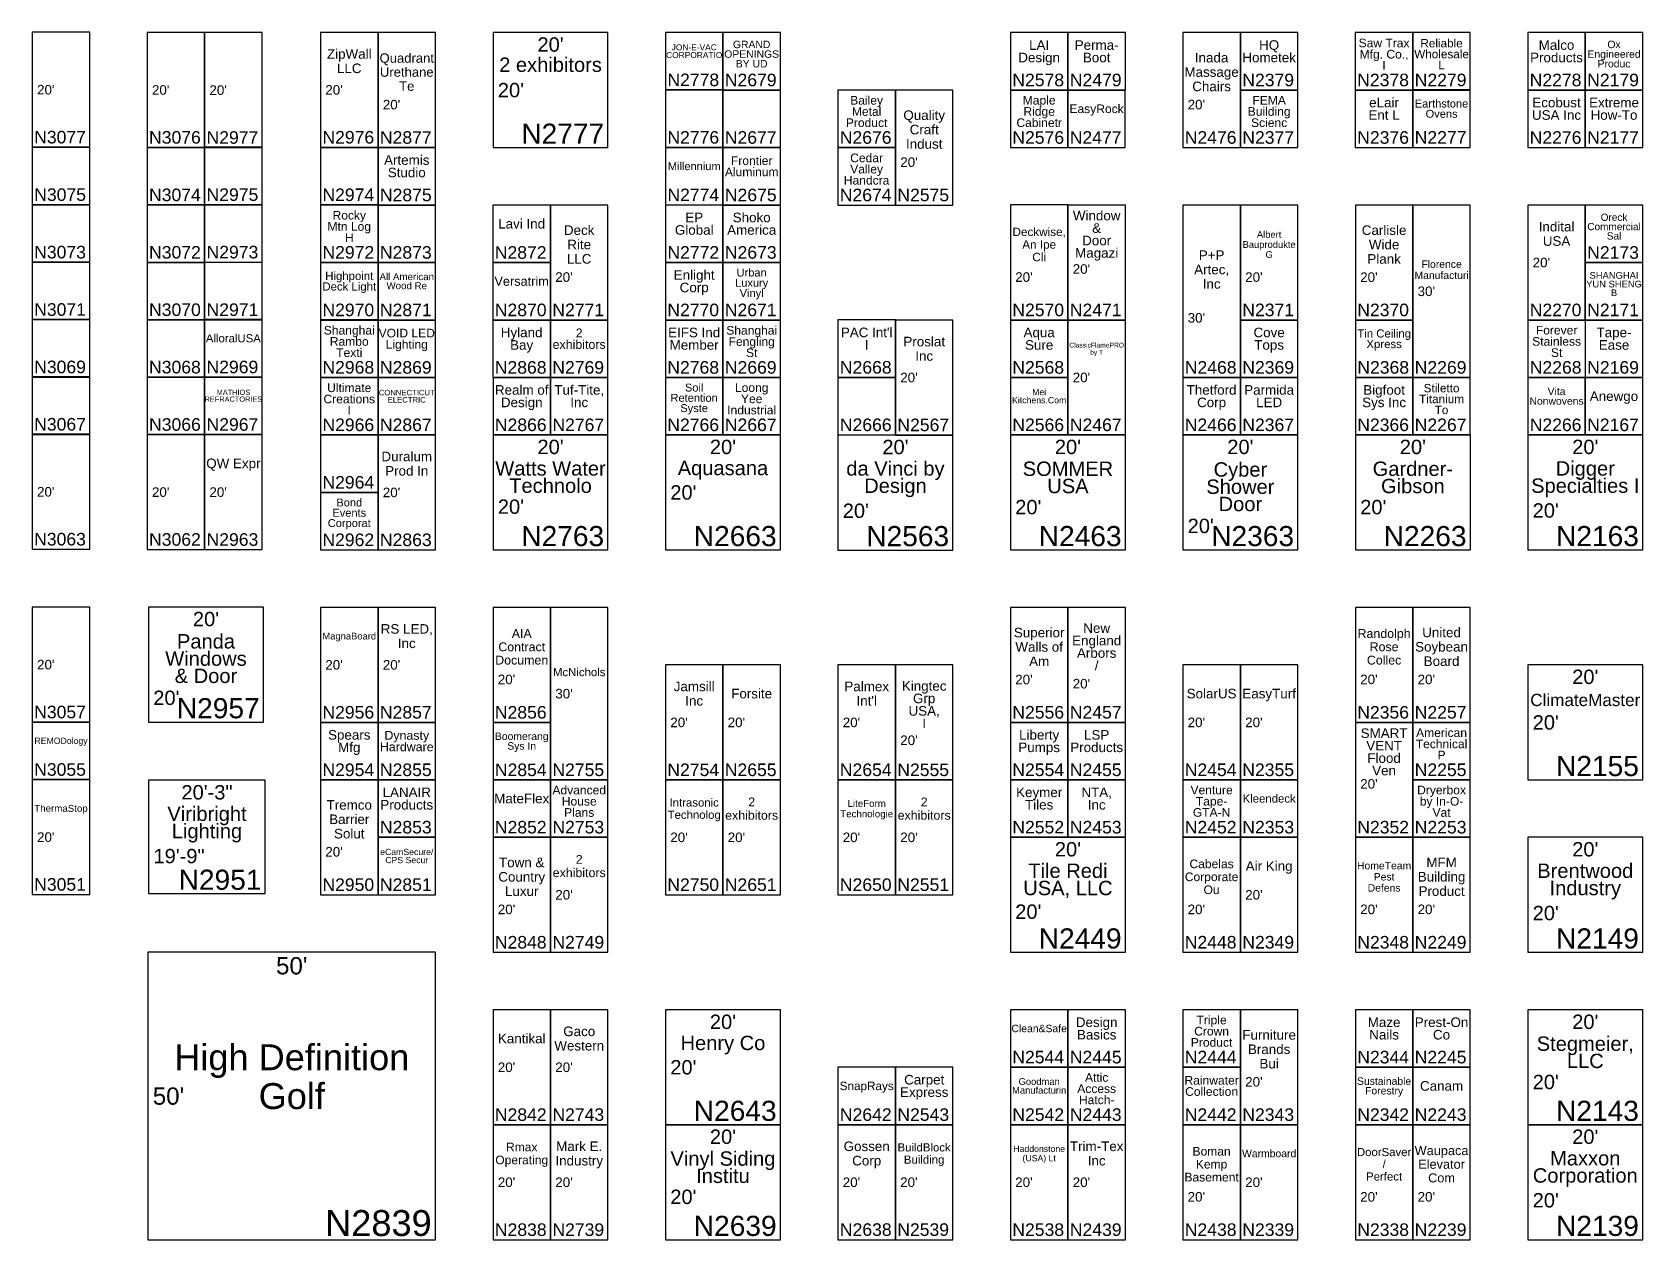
# Model space of a CAD drawing. Header units: inches. Extents: x 16728 to 32248, y 30163 to 45248.
# Drawn here: x 16728 to 20089, y 42727 to 45248 of the extents above; entities that cross this region are included whole.
import ezdxf
from ezdxf.enums import TextEntityAlignment as Align

# ---------------------------------------------------------------- set-up
doc = ezdxf.new("R2010")
doc.units = ezdxf.units.IN
doc.header["$LTSCALE"] = 144
doc.header["$MEASUREMENT"] = 0
doc.layers.get('0').update_dxf_attribs({"linetype": 'CONTINUOUS'})
for name, color, linetype in [('Expo_BoothDim', 6, 'CONTINUOUS'), ('Expo_BoothName', 7, 'CONTINUOUS'), ('Expo_BoothNumber', 4, 'CONTINUOUS'), ('Expo_BoothOutline', 5, 'CONTINUOUS')]:
    doc.layers.add(name, color=color, linetype=linetype)
doc.styles.add('Expo_Lite', font='Swis721 BT Roman.ttf')

# ---------------------------------------------------------------- blocks, each defined once
blk = doc.blocks.new('Expo10x10')
at = {"color": 0}
blk.add_lwpolyline([(0, 0), (120, 0), (120, 120), (0, 120)], close=True, dxfattribs=at)
blk = doc.blocks.new('Expo10x20')
at = {"color": 0}
blk.add_lwpolyline([(0, 0), (120, 0), (120, 240), (0, 240)], close=True, dxfattribs=at)
blk = doc.blocks.new('Expo10x30')
at = {"color": 0}
blk.add_lwpolyline([(0, 0), (120, 0), (120, 360), (0, 360)], close=True, dxfattribs=at)
blk = doc.blocks.new('Expo20x20')
at = {"color": 0}
blk.add_lwpolyline([(0, 0), (240, 0), (240, 240), (0, 240)], close=True, dxfattribs=at)
blk = doc.blocks.new('Expo50x50')
at = {"color": 0}
blk.add_lwpolyline([(0, 0), (600, 0), (600, 600), (0, 600)], close=True, dxfattribs=at)

msp = doc.modelspace()

# ---------------------------------------------------------------- linework, layer by layer
at = {"layer": 'Expo_BoothOutline', "color": 2}
for points in [[(16728.1, 45007.4), (16848.1, 45007.4), (16848.1, 45247.5), (16728.1, 45247.5)], [(16967.8, 45006.9), (17087.8, 45006.9), (17087.8, 45246.9), (16967.8, 45246.9)], [(17087.8, 45006.7), (17207.8, 45006.7), (17207.8, 45246.8), (17087.8, 45246.8)], [(17329.6, 45007.1), (17449.6, 45007.1), (17449.6, 45247.1), (17329.6, 45247.1)], [(17449.6, 45006.7), (17569.6, 45006.7), (17569.6, 45246.8), (17449.6, 45246.8)], [(17689.6, 45006.7), (17929.5, 45006.7), (17929.5, 45246.8), (17689.6, 45246.8)], [(19129.1, 45006.7), (19249.1, 45006.7), (19249.1, 45246.8), (19129.1, 45246.8)], [(17809.4, 44646.8), (17929.4, 44646.8), (17929.4, 44886.7), (17809.4, 44886.7)], [(18769.3, 44646.8), (18889.3, 44646.8), (18889.3, 44886.9), (18769.3, 44886.9)], [(19249.2, 44646.8), (19369.2, 44646.8), (19369.2, 44886.7), (19249.2, 44886.7)], [(19489.2, 44646.8), (19609, 44646.8), (19609, 44886.7), (19489.2, 44886.7)], [(19849.1, 44646.8), (19968.9, 44646.8), (19968.9, 44886.7), (19849.1, 44886.7)], [(18889.3, 44407), (19009.3, 44407), (19009.3, 44646.8), (18889.3, 44646.8)], [(17689.6, 44166.9), (17929.5, 44166.9), (17929.5, 44407), (17689.6, 44407)], [(18049.5, 44166.9), (18289.4, 44166.9), (18289.4, 44407), (18049.5, 44407)], [(18769.3, 44166.9), (19009.3, 44166.9), (19009.3, 44407), (18769.3, 44407)], [(19129.1, 44166.9), (19369.2, 44166.9), (19369.2, 44407), (19129.1, 44407)], [(19489.2, 44166.9), (19729.1, 44166.9), (19729.1, 44407), (19489.2, 44407)], [(19849.1, 44166.9), (20088.8, 44166.9), (20088.8, 44407), (19849.1, 44407)], [(16728.1, 43807.6), (16848.1, 43807.6), (16848.1, 44047.7), (16728.1, 44047.7)], [(16970.6, 43807.6), (17210.7, 43807.6), (17210.7, 44047.7), (16970.6, 44047.7)], [(17329.6, 43807), (17449.6, 43807), (17449.6, 44047.1), (17329.6, 44047.1)], [(17449.6, 43807), (17569.6, 43807), (17569.6, 44047.1), (17449.6, 44047.1)], [(17689.6, 43807), (17809.4, 43807), (17809.4, 44047.1), (17689.6, 44047.1)], [(17809.5, 43687), (17929.5, 43687), (17929.5, 44047.1), (17809.5, 44047.1)], [(18769.3, 43807), (18889.3, 43807), (18889.3, 44047.1), (18769.3, 44047.1)], [(18889.3, 43807), (19009.3, 43807), (19009.3, 44047.1), (18889.3, 44047.1)], [(19489.2, 43807), (19609, 43807), (19609, 44047.1), (19489.2, 44047.1)], [(19609, 43807), (19729, 43807), (19729, 44047.1), (19609, 44047.1)], [(18049.5, 43687), (18169.3, 43687), (18169.3, 43927.1), (18049.5, 43927.1)], [(18169.3, 43687), (18289.3, 43687), (18289.3, 43927.1), (18169.3, 43927.1)], [(18409.4, 43687), (18529.4, 43687), (18529.4, 43927.1), (18409.4, 43927.1)], [(18529.4, 43687), (18649.2, 43687), (18649.2, 43927.1), (18529.4, 43927.1)], [(19129.1, 43687), (19249.1, 43687), (19249.1, 43927.1), (19129.1, 43927.1)], [(19249.2, 43687), (19369.2, 43687), (19369.2, 43927.1), (19249.2, 43927.1)], [(19849.1, 43687), (20088.8, 43687), (20088.8, 43927.1), (19849.1, 43927.1)], [(19489.2, 43567.2), (19609, 43567.2), (19609, 43807.1), (19489.2, 43807.1)], [(16728.1, 43447.7), (16848.1, 43447.7), (16848.1, 43687.6), (16728.1, 43687.6)], [(16971, 43449.6), (17214.4, 43449.6), (17214.4, 43686.1), (16971, 43686.1)], [(17329.6, 43447.2), (17449.6, 43447.2), (17449.6, 43687), (17329.6, 43687)], [(18049.5, 43447.2), (18169.3, 43447.2), (18169.3, 43687), (18049.5, 43687)], [(18169.3, 43447.2), (18289.3, 43447.2), (18289.3, 43687), (18169.3, 43687)], [(18409.4, 43447.2), (18529.4, 43447.2), (18529.4, 43687), (18409.4, 43687)], [(18529.4, 43447.2), (18649.2, 43447.2), (18649.2, 43687), (18529.4, 43687)], [(17689.6, 43327.1), (17809.4, 43327.1), (17809.4, 43567.2), (17689.6, 43567.2)], [(17809.5, 43327.1), (17929.5, 43327.1), (17929.5, 43567.2), (17809.5, 43567.2)], [(18769.3, 43327.1), (19009.3, 43327.1), (19009.3, 43567.2), (18769.3, 43567.2)], [(19129.1, 43327.1), (19249.1, 43327.1), (19249.1, 43567.2), (19129.1, 43567.2)], [(19249.2, 43327.1), (19369.2, 43327.1), (19369.2, 43567.2), (19249.2, 43567.2)], [(19489.2, 43327.1), (19609, 43327.1), (19609, 43567.2), (19489.2, 43567.2)], [(19609, 43327.1), (19729, 43327.1), (19729, 43567.2), (19609, 43567.2)], [(19849.1, 43327.1), (20088.8, 43327.1), (20088.8, 43567.2), (19849.1, 43567.2)], [(17689.6, 42967.3), (17809.4, 42967.3), (17809.4, 43207.1), (17689.6, 43207.1)], [(17809.5, 42967.3), (17929.5, 42967.3), (17929.5, 43207.1), (17809.5, 43207.1)], [(18049.5, 42967.3), (18289.4, 42967.3), (18289.4, 43207.1), (18049.5, 43207.1)], [(19249.2, 42967.3), (19369.2, 42967.3), (19369.2, 43207.1), (19249.2, 43207.1)], [(19849.1, 42967.3), (20088.8, 42967.3), (20088.8, 43207.1), (19849.1, 43207.1)], [(17689.6, 42727.2), (17809.4, 42727.2), (17809.4, 42967.3), (17689.6, 42967.3)], [(17809.5, 42727.2), (17929.5, 42727.2), (17929.5, 42967.3), (17809.5, 42967.3)], [(18049.5, 42727.2), (18289.4, 42727.2), (18289.4, 42967.3), (18049.5, 42967.3)], [(18769.3, 42727.2), (18889.3, 42727.2), (18889.3, 42967.3), (18769.3, 42967.3)], [(18889.3, 42727.2), (19009.3, 42727.2), (19009.3, 42967.3), (18889.3, 42967.3)], [(19129.1, 42727.2), (19249.1, 42727.2), (19249.1, 42967.3), (19129.1, 42967.3)], [(19249.2, 42727.2), (19369.2, 42727.2), (19369.2, 42967.3), (19249.2, 42967.3)], [(19489.2, 42727.2), (19609, 42727.2), (19609, 42967.3), (19489.2, 42967.3)], [(19609, 42727.2), (19729, 42727.2), (19729, 42967.3), (19609, 42967.3)], [(19849.1, 42727.2), (20088.8, 42727.2), (20088.8, 42967.3), (19849.1, 42967.3)]]:
    msp.add_lwpolyline(points, close=True, dxfattribs=at)
at = {"layer": 'Expo_BoothOutline', "color": 5}
for points in [[(18049.5, 44646.8), (18169.3, 44646.8), (18169.3, 44766.8), (18049.5, 44766.8)], [(16728.1, 44408.1), (16848.1, 44408.1), (16848.1, 44527.9), (16728.1, 44527.9)], [(16967.8, 44407.7), (17087.8, 44407.7), (17087.8, 44527.5), (16967.8, 44527.5)], [(17329.6, 44407), (17449.6, 44407), (17449.6, 44526.8), (17329.6, 44526.8)], [(17449.6, 44407), (17569.6, 44407), (17569.6, 44526.8), (17449.6, 44526.8)], [(17689.6, 44407), (17809.4, 44407), (17809.4, 44526.8), (17689.6, 44526.8)], [(17809.5, 44407), (17929.5, 44407), (17929.5, 44526.8), (17809.5, 44526.8)], [(19129.1, 44407), (19249.1, 44407), (19249.1, 44526.8), (19129.1, 44526.8)], [(19249.2, 44407), (19369.2, 44407), (19369.2, 44526.8), (19249.2, 44526.8)], [(19489.2, 44407), (19609, 44407), (19609, 44526.8), (19489.2, 44526.8)], [(19609, 44407), (19729, 44407), (19729, 44526.8), (19609, 44526.8)], [(19849.1, 44407), (19968.9, 44407), (19968.9, 44526.8), (19849.1, 44526.8)], [(19968.9, 44407), (20088.7, 44407), (20088.7, 44526.8), (19968.9, 44526.8)], [(17689.6, 43687), (17809.4, 43687), (17809.4, 43807), (17689.6, 43807)], [(17449.6, 43567.2), (17569.6, 43567.2), (17569.6, 43687), (17449.6, 43687)], [(17689.6, 43567.2), (17809.4, 43567.2), (17809.4, 43687), (17689.6, 43687)], [(17809.5, 43567.2), (17929.5, 43567.2), (17929.5, 43687), (17809.5, 43687)], [(18769.3, 43567.2), (18889.3, 43567.2), (18889.3, 43687), (18769.3, 43687)], [(18889.3, 43567.2), (19009.3, 43567.2), (19009.3, 43687), (18889.3, 43687)], [(19129.1, 43567.2), (19249.1, 43567.2), (19249.1, 43687), (19129.1, 43687)], [(19249.2, 43567.2), (19369.2, 43567.2), (19369.2, 43687), (19249.2, 43687)], [(19609, 43567.2), (19729, 43567.2), (19729, 43687), (19609, 43687)], [(18769.3, 43087.3), (18889.3, 43087.3), (18889.3, 43207.1), (18769.3, 43207.1)], [(18889.3, 43087.3), (19009.3, 43087.3), (19009.3, 43207.1), (18889.3, 43207.1)], [(19129.1, 43087.3), (19249.1, 43087.3), (19249.1, 43207.1), (19129.1, 43207.1)], [(19489.2, 43087.3), (19609, 43087.3), (19609, 43207.1), (19489.2, 43207.1)], [(19609, 43087.3), (19729, 43087.3), (19729, 43207.1), (19609, 43207.1)], [(19489.2, 42967.3), (19609, 42967.3), (19609, 43087.3), (19489.2, 43087.3)]]:
    msp.add_lwpolyline(points, close=True, dxfattribs=at)

# ---------------------------------------------------------------- block references
at = {"layer": 'Expo_BoothOutline', "color": 5, "rotation": 269.9999999993303}
for p in [(18049.5, 45246.9), (18169.3, 45246.7), (18769.3, 45246.7), (18889.3, 45246.7), (19249.2, 45246.7), (19489, 45246.7), (19609, 45246.7), (19848.9, 45246.7), (19968.9, 45246.7), (18049.5, 45126.9), (18169.3, 45126.7), (18409.2, 45126.7), (18769.3, 45126.7), (18889.1, 45126.7), (19249.2, 45126.7), (19489, 45126.7), (19609, 45126.9), (19848.9, 45126.7), (19968.9, 45126.7), (16728.2, 45007.4), (16967.8, 45006.9), (17087.8, 45007.4), (17329.6, 45007.1), (17449.6, 45006.7), (18049.5, 45006.9), (18169.4, 45006.7), (18409.2, 45006.7), (16728.1, 44887.4), (16967.8, 44887), (17087.8, 44887.4), (17329.6, 44887), (17449.6, 44886.8), (17689.3, 44886.7), (18049.5, 44886.8), (18169.4, 44886.8), (19968.9, 44886.7), (16728.1, 44767.6), (16967.8, 44767.2), (17087.8, 44767.2), (17329.6, 44766.8), (17449.6, 44766.8), (17689.3, 44766.8), (18169.3, 44766.8), (19968.9, 44766.8), (16728.1, 44647.8), (16967.8, 44647.4), (17087.7, 44647.7), (17329.6, 44647), (17449.6, 44646.8), (17689.3, 44646.8), (17809.3, 44646.8), (18049.3, 44646.8), (18169.4, 44646.8), (18409.4, 44647), (18769.3, 44646.8), (19249.2, 44646.8), (19489.2, 44646.8), (19849.1, 44646.8), (19968.9, 44646.8), (17087.8, 44527.7), (18049.3, 44527), (18169.4, 44527), (18409.4, 44527), (18769.3, 44527), (17329.6, 44407), (17329.6, 44287), (16728.1, 43807.6), (17329.6, 43807), (17449.6, 43807), (18769.3, 43807), (18889.3, 43807), (19609, 43807), (17449.6, 43567.2), (18409.4, 43087.3), (18529.4, 43087.3), (18769.3, 43087.3), (18889.3, 43087.3), (19129.1, 43087.3), (19609, 43087.3)]:
    msp.add_blockref('Expo10x10', p, dxfattribs=at)
at = {"layer": 'Expo_BoothOutline', "color": 2}
for name, p in [('Expo10x20', (18529.4, 44886.7)), ('Expo10x20', (18889.3, 44646.8)), ('Expo10x30', (19129.2, 44526.8)), ('Expo10x30', (19609, 44526.8)), ('Expo10x20', (18529.4, 44406.8)), ('Expo10x20', (16728, 44168.3)), ('Expo10x20', (16967.8, 44167.7)), ('Expo10x20', (17087.8, 44167.6)), ('Expo10x20', (17449.6, 44167)), ('Expo10x20', (18409.4, 42727.3)), ('Expo10x20', (18529.2, 42727.3))]:
    msp.add_blockref(name, p, dxfattribs=at)
at = {"layer": 'Expo_BoothOutline', "color": 2, "rotation": 269.9999999993303}
for name, p in [('Expo20x20', (18409.4, 44406.8)), ('Expo50x50', (16969.6, 43327.1))]:
    msp.add_blockref(name, p, dxfattribs=at)

# ---------------------------------------------------------------- texts
at = {"layer": 'Expo_BoothDim', "color": 6, "style": 'Expo_Lite'}
for s, height, p in [("20'", 30, (17809.6, 45236.8)), ("20'", 30, (17809.6, 44397)), ("20'", 30, (18169.4, 44397)), ("20'", 30, (18529.4, 44396.8)), ("20'", 30, (18889.3, 44397)), ("20'", 30, (19249.2, 44397)), ("20'", 30, (19609.1, 44397)), ("20'", 30, (19968.9, 44397)), ("20'", 30, (17090.6, 44037.7)), ("20'", 30, (19968.9, 43917.1)), ('20\'-3"', 30, (17092.7, 43676.1)), ("20'", 30, (18889.3, 43557.2)), ("20'", 30, (19968.9, 43557.2)), ("50'", 36, (17269.6, 43317.1)), ("20'", 30, (18169.4, 43197.1)), ("20'", 30, (19968.9, 43197.1)), ("20'", 30, (18169.4, 42957.3)), ("20'", 30, (19968.9, 42957.3))]:
    msp.add_text(s, height=height, dxfattribs=at).set_placement(p, align=Align.TOP_CENTER)
for s, height, p in [("20'", 20, (16738.1, 45127.5)), ("20'", 20, (17339.6, 45127.1)), ("20'", 30, (17699.6, 45126.7)), ("20'", 20, (16977.8, 45126.9)), ("20'", 20, (17097.8, 45126.7)), ("20'", 20, (17459.6, 45096.3)), ("20'", 20, (19139.1, 45096.4)), ("20'", 20, (18539.4, 44976.3)), ("20'", 20, (19859.1, 44766.8)), ("20'", 20, (17819.4, 44736.5)), ("20'", 20, (18779.3, 44736.5)), ("20'", 20, (18899.3, 44753.3)), ("20'", 20, (19259.2, 44736.4)), ("20'", 20, (19499.2, 44736.3)), ("30'", 20, (19619, 44706.8)), ("30'", 20, (19139.2, 44651.3)), ("20'", 20, (18539.4, 44526.8)), ("20'", 20, (18899.3, 44526.9)), ("20'", 20, (16738, 44288.3)), ("20'", 20, (16977.8, 44287.7)), ("20'", 20, (17097.8, 44287.6)), ("20'", 20, (17459.6, 44287)), ("20'", 30, (18059.5, 44287)), ("20'", 30, (17699.6, 44257.3)), ("20'", 30, (18419.4, 44248.7)), ("20'", 30, (18779.3, 44256.4)), ("20'", 30, (19499.2, 44256.4)), ("20'", 30, (19859.1, 44249.3)), ("20'", 30, (19139.1, 44217.1)), ("20'", 20, (16738.1, 43927.6)), ("20'", 20, (17339.6, 43927.1)), ("20'", 20, (17459.6, 43927.1)), ("20'", 20, (17699.6, 43896.7)), ("20'", 20, (18779.3, 43896.5)), ("20'", 20, (18899.3, 43887.8)), ("20'", 20, (19499.2, 43896.7)), ("20'", 20, (19619, 43896.7)), ("20'", 30, (16980.6, 43858.3)), ("30'", 20, (17819.5, 43867)), ("20'", 20, (18059.5, 43807)), ("20'", 20, (18179.3, 43807)), ("20'", 20, (18419.4, 43807)), ("20'", 20, (19139.1, 43807)), ("20'", 20, (19259.2, 43807)), ("20'", 30, (19859.1, 43807)), ("20'", 20, (18539.4, 43769.7)), ("20'", 20, (19499.2, 43678.6)), ("20'", 20, (16738.1, 43567.6)), ("20'", 20, (18059.5, 43567.1)), ("20'", 20, (18179.3, 43567.1)), ("20'", 20, (18419.4, 43567.1)), ("20'", 20, (18539.4, 43567.1)), ('19\'-9"', 30, (16981, 43528)), ("20'", 20, (17339.6, 43536.8)), ("20'", 20, (17819.5, 43447.2)), ("20'", 20, (19259.2, 43447.2)), ("20'", 20, (17699.6, 43416.7)), ("20'", 30, (18779.3, 43412)), ("20'", 20, (19139.1, 43416.7)), ("20'", 20, (19499.2, 43416.8)), ("20'", 20, (19619, 43416.8)), ("20'", 30, (19859.1, 43409.1)), ("20'", 20, (17699.6, 43087.2)), ("20'", 20, (17819.5, 43087.2)), ("20'", 30, (18059.5, 43087.2)), ("20'", 20, (19259.2, 43056.9)), ("20'", 30, (19859.1, 43056.5)), ("50'", 36, (16979.6, 43027.1)), ("20'", 20, (17699.6, 42847.2)), ("20'", 20, (17819.5, 42847.2)), ("20'", 20, (18419.4, 42847.3)), ("20'", 20, (18539.2, 42847.3)), ("20'", 20, (18779.3, 42847.2)), ("20'", 20, (18899.3, 42847.2)), ("20'", 20, (19259.2, 42847.2)), ("20'", 30, (18059.5, 42816.8)), ("20'", 20, (19139.1, 42816.9)), ("20'", 20, (19499.2, 42816.8)), ("20'", 20, (19619, 42816.9)), ("20'", 30, (19859.1, 42809.6))]:
    msp.add_text(s, height=height, dxfattribs=at).set_placement(p, align=Align.MIDDLE_LEFT)
at = {"layer": 'Expo_BoothName', "color": 7, "style": 'Expo_Lite'}
for s, height, p in [('ZipWall', 20, (17389.6, 45202.1)), ('CORPORATIO', 12.5, (18109.5, 45199.8)), ('JON-E-VAC', 12.5, (18109.5, 45216)), ('OPENINGS', 15.5, (18229.3, 45201.9)), ('GRAND', 15.5, (18229.3, 45222)), ('Design', 20, (18829.3, 45194.7)), ('LAI', 20, (18829.3, 45220.7)), ('Perma-', 20, (18949.3, 45220.7)), ('Boot', 20, (18949.3, 45194.7)), ('Inada', 20, (19189.1, 45194.4)), ('Hometek', 20, (19309.2, 45194.7)), ('HQ', 20, (19309.2, 45220.7)), ('Saw Trax', 18, (19549, 45225)), ('Mfg. Co.,', 18, (19549, 45201.6)), ('Wholesale', 17.5, (19669, 45201.9)), ('Reliable', 17.5, (19669, 45224.6)), ('Products', 20, (19908.9, 45194.7)), ('Malco', 20, (19908.9, 45220.7)), ('Engineered', 15.5, (20028.9, 45201.8)), ('Ox', 15.5, (20028.9, 45222)), ('LLC', 20, (17389.6, 45172.1)), ('Quadrant', 19.5, (17509.6, 45193.5)), ('Urethane', 19.5, (17509.6, 45164.3)), ('2 exhibitors', 30, (17809.6, 45179.7)), ('BY UD', 15.5, (18229.3, 45181.7)), ('Massage', 20, (19189.1, 45164.4)), ('I', 18, (19549, 45178.2)), ('L', 17.5, (19669, 45179.1)), ('Produc', 15.5, (20028.9, 45181.7)), ('Te', 19.5, (17509.6, 45135)), ('Chairs', 20, (19189.1, 45134.4)), ('Bailey', 18, (18469.2, 45105.4)), ('Maple', 18, (18829.3, 45105.5)), ('FEMA', 18, (19309.2, 45105.5)), ('eLair', 20, (19549, 45100.7)), ('Earthstone', 16.5, (19669, 45098.6)), ('Ecobust', 20, (19908.9, 45100.7)), ('Extreme', 20, (20028.9, 45100.7)), ('Metal', 18, (18469.2, 45082)), ('Quality', 20, (18589.4, 45074.3)), ('Ridge', 18, (18829.3, 45082.1)), ('EasyRock', 18, (18949.1, 45087.7)), ('Building', 18, (19309.2, 45082.1)), ('Ent L', 20, (19549, 45074.7)), ('Ovens', 16.5, (19669, 45077.2)), ('USA Inc', 20, (19908.9, 45074.7)), ('How-To', 20, (20028.9, 45074.7)), ('Product', 18, (18469.2, 45058.6)), ('Craft', 20, (18589.4, 45044.3)), ('Cabinetr', 18, (18829.3, 45058.7)), ('Scienc', 18, (19309.2, 45058.7)), ('Indust', 20, (18589.4, 45014.3)), ('Artemis', 20, (17509.6, 44980.7)), ('Millennium', 16.5, (18109.5, 44967.9)), ('Frontier', 18, (18229.4, 44979.4)), ('Valley', 18, (18469.2, 44961.8)), ('Cedar', 18, (18469.2, 44985.2)), ('Studio', 20, (17509.6, 44954.7)), ('Aluminum', 18, (18229.4, 44956)), ('Handcra', 18, (18469.2, 44938.4)), ('Rocky', 18, (17389.6, 44865.5)), ('EP', 20, (18109.5, 44860.8)), ('Shoko', 20, (18229.4, 44860.8)), ('Window', 20, (18949.3, 44864.8)), ('Oreck', 15, (20028.9, 44861.3)), ('Mtn Log', 18, (17389.6, 44842.1)), ('Lavi Ind', 20, (17749.3, 44847.7)), ('Deck', 20, (17869.4, 44834.4)), ('Global', 20, (18109.5, 44834.8)), ('America', 20, (18229.4, 44834.8)), ('Deckwise,', 17.5, (18829.3, 44830.8)), ('&', 20, (18949.3, 44838.8)), ('Carlisle', 20, (19549.1, 44834.3)), ('Indital', 20, (19909, 44841.7)), ('Commercial', 15, (20028.9, 44841.8)), ('H', 18, (17389.6, 44818.7)), ('Rite', 20, (17869.4, 44804.4)), ('An Ipe', 17.5, (18829.3, 44804.5)), ('Door', 20, (18949.3, 44812.8)), ('Bauprodukte', 14, (19309.2, 44804.4)), ('Albert', 14, (19309.2, 44825.4)), ('Wide', 20, (19549.1, 44804.3)), ('USA', 20, (19909, 44811.7)), ('Sal', 15, (20028.9, 44822.3)), ('LLC', 20, (17869.4, 44774.4)), ('Cli', 17.5, (18829.3, 44778.3)), ('Magazi', 20, (18949.3, 44786.8)), ('P+P', 20, (19189.2, 44782.2)), ('G', 14, (19309.2, 44783.4)), ('Plank', 20, (19549.1, 44774.3)), ('Florence', 15.5, (19669, 44763.4)), ('Highpoint', 17, (17389.6, 44738.9)), ('All American', 14.5, (17509.6, 44737.3)), ('Versatrim', 19, (17749.3, 44727.8)), ('Enlight', 20, (18109.4, 44740.8)), ('Urban', 16.5, (18229.3, 44745.9)), ('Artec,', 20, (19189.2, 44752.2)), ('Manufacturi', 15.5, (19669, 44740.2)), ('SHANGHAI', 14, (20028.9, 44740)), ('Deck Light', 17, (17389.6, 44716.8)), ('Wood Re', 14.5, (17509.6, 44718.4)), ('Corp', 20, (18109.4, 44714.8)), ('Luxury', 16.5, (18229.3, 44724.5)), ('Vinyl', 16.5, (18229.3, 44703)), ('Inc', 20, (19189.2, 44722.2)), ('YUN SHENG', 14, (20028.9, 44721.8)), ('B', 14, (20028.9, 44703.6)), ('Shanghai', 18, (17389.6, 44625.5)), ('Shanghai', 18, (18229.4, 44625.3)), ('Forever', 18, (19909.1, 44625.6)), ('AlloralUSA', 17, (17147.7, 44608.7)), ('Rambo', 18, (17389.6, 44602.1)), ('VOID LED', 18, (17509.6, 44619.5)), ('Lighting', 18, (17509.6, 44596.1)), ('Hyland', 20, (17749.3, 44620.8)), ('Bay', 20, (17749.3, 44594.8)), ('exhibitors', 18.5, (17869.3, 44595.8)), ('2', 18.5, (17869.3, 44619.8)), ('EIFS Ind', 20, (18109.3, 44620.8)), ('Member', 20, (18109.3, 44594.8)), ('Fengling', 18, (18229.4, 44601.9)), ("PAC Int'l", 20, (18469.4, 44621)), ('I', 20, (18469.4, 44595)), ('Proslat', 20, (18589.4, 44601.8)), ('Aqua', 20, (18829.3, 44620.8)), ('Sure', 20, (18829.3, 44594.8)), ('ClassicFlamePRO', 10, (18949.3, 44594.4)), ('Cove', 20, (19309.2, 44620.8)), ('Tops', 20, (19309.2, 44594.8)), ('Tin Ceiling', 17, (19549.2, 44618.8)), ('Xpress', 17, (19549.2, 44596.7)), ('Stainless', 18, (19909.1, 44602.2)), ('Tape-', 20, (20028.9, 44620.8)), ('Ease', 20, (20028.9, 44594.8)), ('Texti', 18, (17389.6, 44578.7)), ('St', 18, (18229.4, 44578.5)), ('Inc', 20, (18589.4, 44571.8)), ('by T', 10, (18949.3, 44579.4)), ('St', 18, (19909.1, 44578.8)), ('MATHIOS', 11, (17147.8, 44495.9)), ('Ultimate', 18, (17389.6, 44505.4)), ('CONNECTICUT', 11.5, (17509.6, 44495.3)), ('Realm of', 20, (17749.5, 44500.9)), ('Tuf-Tite,', 20, (17869.5, 44500.9)), ('Soil', 16.5, (18109.3, 44505.8)), ('Loong', 18, (18229.4, 44505.7)), ('Mei', 13, (18829.3, 44496.4)), ('Thetford', 20, (19189.1, 44500.9)), ('Parmida', 20, (19309.2, 44500.9)), ('Bigfoot', 20, (19549.1, 44500.9)), ('Stiletto', 17.5, (19669, 44504.7)), ('Vita', 15.5, (19909, 44497.9)), ('REFRACTORIES', 11, (17147.8, 44481.6)), ('Creations', 18, (17389.6, 44482)), ('I', 18, (17389.6, 44458.6)), ('ELECTRIC', 11.5, (17509.6, 44480.4)), ('Design', 20, (17749.5, 44474.9)), ('Inc', 20, (17869.5, 44474.9)), ('Retention', 16.5, (18109.3, 44484.4)), ('Syste', 16.5, (18109.3, 44462.9)), ('Industrial', 18, (18229.4, 44458.9)), ('Yee', 18, (18229.4, 44482.3)), ('Kitchens.Com', 13, (18829.3, 44479.5)), ('Corp', 20, (19189.1, 44474.9)), ('LED', 20, (19309.2, 44474.9)), ('Sys Inc', 20, (19549.1, 44474.9)), ('Titanium', 17.5, (19669, 44482)), ('To', 17.5, (19669, 44459.2)), ('Nonwovens', 15.5, (19909, 44477.8)), ('Anewgo', 20, (20028.8, 44487.9)), ('Duralum', 20, (17509.6, 44362)), ('QW Expr', 20, (17147.8, 44347.6)), ('Prod In', 20, (17509.6, 44332)), ('Watts Water', 30, (17809.6, 44337.1)), ('Aquasana', 30, (18169.4, 44338)), ('da Vinci by', 30, (18529.4, 44337)), ('SOMMER', 30, (18889.3, 44336.4)), ('Cyber', 30, (19249.2, 44334.9)), ('Gardner-', 30, (19609.1, 44336.4)), ('Digger', 30, (19968.9, 44337.1)), ('Technolo', 30, (17809.6, 44301.1)), ('Design', 30, (18529.4, 44301)), ('USA', 30, (18889.3, 44300.4)), ('Shower', 30, (19249.2, 44298.9)), ('Gibson', 30, (19609.1, 44300.4)), ('Specialties I', 30, (19968.9, 44301.1)), ('Bond', 16.5, (17389.6, 44265.9)), ('Door', 30, (19249.2, 44262.9)), ('Corporat', 16.5, (17389.6, 44223)), ('Events', 16.5, (17389.6, 44244.5)), ('MagnaBoard', 14, (17389.6, 43987.1)), ('RS LED,', 20, (17509.6, 44002.1)), ('AIA', 18.5, (17749.5, 43992.5)), ('Superior', 20, (18829.3, 43994.5)), ('New', 20, (18949.3, 44003.8)), ('Randolph', 18.5, (19549.1, 43992.5)), ('United', 20, (19669, 43994.8)), ('Panda', 30, (17090.6, 43976.2)), ('Inc', 20, (17509.6, 43972.1)), ('Contract', 18.5, (17749.5, 43964.7)), ('Walls of', 20, (18829.3, 43964.5)), ('England', 20, (18949.3, 43977.8)), ('Arbors', 20, (18949.3, 43951.8)), ('Rose', 18.5, (19549.1, 43964.8)), ('Soybean', 20, (19669, 43964.8)), ('Windows', 30, (17090.6, 43940.2)), ('Documen', 18.5, (17749.5, 43937)), ('Am', 20, (18829.3, 43934.5)), ('/', 20, (18949.3, 43925.8)), ('Collec', 18.5, (19549.1, 43937)), ('Board', 20, (19669, 43934.8)), ('& Door', 30, (17090.6, 43904.2)), ('McNichols', 17, (17869.5, 43912)), ('Kingtec', 20, (18589.3, 43883.1)), ('Jamsill', 20, (18109.4, 43882.1)), ('Inc', 20, (18109.4, 43852.1)), ('Forsite', 20, (18229.3, 43867.1)), ('Palmex', 20, (18469.4, 43882.1)), ("Int'l", 20, (18469.4, 43852.1)), ('Grp', 20, (18589.3, 43857.1)), ('SolarUS', 20, (19189.1, 43867.1)), ('EasyTurf', 20, (19309.2, 43867.1)), ('ClimateMaster', 25.5, (19968.9, 43853.8)), ('USA,', 20, (18589.3, 43831.1)), ('I', 20, (18589.3, 43805.1)), ('SMART', 20, (19549.1, 43784.5)), ('American', 18, (19669, 43785.5)), ('REMODology', 13, (16788.1, 43768.6)), ('Spears', 20, (17389.6, 43781)), ('Mfg', 20, (17389.6, 43755)), ('Hardware', 18.5, (17509.6, 43756)), ('Dynasty', 18.5, (17509.6, 43780)), ('Boomerang', 15.5, (17749.5, 43778.1)), ('Sys In', 15.5, (17749.5, 43757.9)), ('Pumps', 20, (18829.3, 43755)), ('Liberty', 20, (18829.3, 43781)), ('Products', 20, (18949.3, 43755)), ('LSP', 20, (18949.3, 43781)), ('VENT', 20, (19549.1, 43758.5)), ('Technical', 18, (19669, 43762.1)), ('Flood', 20, (19549.1, 43732.5)), ('P', 18, (19669, 43738.7)), ('Ven', 20, (19549.1, 43706.5)), ('LANAIR', 20, (17509.6, 43661.1)), ('MateFlex', 20, (17749.5, 43648.1)), ('Advanced', 18, (17869.5, 43665.8)), ('Keymer', 20, (18829.3, 43661.1)), ('NTA,', 20, (18949.3, 43661.1)), ('Venture', 18, (19189.1, 43665.9)), ('Dryerbox', 18, (19669, 43665.8)), ('ThermaStop', 14.5, (16788.1, 43627.6)), ('Viribright', 30, (17092.7, 43616.3)), ('Tremco', 20, (17389.6, 43634.8)), ('Products', 20, (17509.6, 43635.1)), ('House', 18, (17869.5, 43642.4)), ('Plans', 18, (17869.5, 43619)), ('Intrasonic', 17, (18109.4, 43639.8)), ('2', 18.5, (18229.3, 43640.9)), ('LiteForm', 14.5, (18469.4, 43637.9)), ('2', 18.5, (18589.3, 43640.9)), ('Tiles', 20, (18829.3, 43635.1)), ('Inc', 20, (18949.3, 43635.1)), ('GTA-N', 18, (19189.1, 43619.1)), ('Tape-', 18, (19189.1, 43642.5)), ('Kleendeck', 17, (19309.2, 43648.1)), ('by In-O-', 18, (19669, 43642.4)), ('Vat', 18, (19669, 43619)), ('Lighting', 30, (17092.7, 43580.3)), ('Barrier', 20, (17389.6, 43604.8)), ('Technolog', 17, (18109.4, 43614.3)), ('exhibitors', 18.5, (18229.3, 43613.2)), ('Technologie', 14.5, (18469.4, 43616.2)), ('exhibitors', 18.5, (18589.3, 43613.2)), ('Solut', 20, (17389.6, 43574.8)), ('eCamSecure/', 13, (17509.6, 43536.6)), ('CPS Secur', 13, (17509.6, 43519.7)), ('Town &', 20, (17749.5, 43514.7)), ('2', 18.5, (17869.5, 43521.1)), ('MFM', 20, (19669, 43514.9)), ('Country', 20, (17749.5, 43484.7)), ('exhibitors', 18.5, (17869.5, 43493.3)), ('Tile Redi', 30, (18889.3, 43497.4)), ('Corporate', 18, (19189.1, 43484.7)), ('Cabelas', 18, (19189.1, 43511.7)), ('Air King', 20, (19309.2, 43507.2)), ('HomeTeam', 15.5, (19549.1, 43508.1)), ('Pest', 15.5, (19549.1, 43484.8)), ('Building', 20, (19669, 43484.9)), ('Brentwood', 30, (19968.9, 43497.4)), ('Luxur', 20, (17749.5, 43454.7)), ('USA, LLC', 30, (18889.3, 43461.4)), ('Ou', 18, (19189.1, 43457.7)), ('Defens', 15.5, (19549.1, 43461.6)), ('Product', 20, (19669, 43454.9)), ('Industry', 30, (19968.9, 43461.4)), ('Design', 20, (18949.3, 43181.2)), ('Triple', 18, (19189.1, 43185.9)), ('Maze', 20, (19549.1, 43181.2)), ('Prest-On', 20, (19669, 43181.2)), ('Kantikal', 20, (17749.5, 43147.2)), ('Gaco', 20, (17869.5, 43162.2)), ('Clean&Safe', 15.5, (18829.3, 43168.2)), ('Basics', 20, (18949.3, 43155.2)), ('Crown', 18, (19189.1, 43162.5)), ('Furniture', 20, (19309.2, 43154.8)), ('Nails', 20, (19549.1, 43155.2)), ('Co', 20, (19669, 43155.2)), ('High Definition', 54, (17269.6, 43108.1)), ('Western', 20, (17869.5, 43132.2)), ('Henry Co', 30, (18169.4, 43138)), ('Product', 18, (19189.1, 43139.1)), ('Brands', 20, (19309.2, 43124.8)), ('Stegmeier,', 30, (19968.9, 43136.5)), ('Bui', 20, (19309.2, 43094.8)), ('LLC', 30, (19968.9, 43100.5)), ('Golf', 54, (17269.6, 43027.1)), ('SnapRays', 17.5, (18469.4, 43048.3)), ('Carpet', 20, (18589.4, 43061.3)), ('Goodman', 14, (18829.3, 43057.4)), ('Attic', 18, (18949.3, 43066)), ('Rainwater', 18, (19189.1, 43060)), ('Sustainable', 15.5, (19549.1, 43058.3)), ('Canam', 20, (19669, 43048.3)), ('Express', 20, (18589.4, 43035.3)), ('Manufacturin', 14, (18829.3, 43039.2)), ('Access', 18, (18949.3, 43042.6)), ('Hatch-', 18, (18949.3, 43019.2)), ('Collection', 18, (19189.1, 43036.6)), ('Forestry', 15.5, (19549.1, 43038.2)), ('Rmax', 18, (17749.5, 42920.8)), ('Mark E.', 20, (17869.5, 42922.3)), ('Gossen', 20, (18469.4, 42922.3)), ('BuildBlock', 17, (18589.2, 42920)), ('Haddonstone', 13, (18829.3, 42917)), ('Trim-Tex', 20, (18949.3, 42922.3)), ('Boman', 18, (19189.1, 42911.9)), ('Waupaca', 19, (19669, 42913.4)), ('Operating', 18, (17749.5, 42893.8)), ('Industry', 20, (17869.5, 42892.3)), ('Vinyl Siding', 30, (18169.4, 42896.7)), ('Corp', 20, (18469.4, 42892.3)), ('Building', 17, (18589.2, 42894.5)), ('(USA) Lt', 13, (18829.3, 42897.5)), ('Inc', 20, (18949.3, 42892.3)), ('Kemp', 18, (19189.1, 42884.9)), ('Warmboard', 15.5, (19309.2, 42907.3)), ('DoorSaver', 17, (19549.1, 42910.3)), ('/', 17, (19549.1, 42884.8)), ('Elevator', 19, (19669, 42884.9)), ('Maxxon', 30, (19968.9, 42897.4)), ('Institu', 30, (18169.4, 42860.7)), ('Basement', 18, (19189.1, 42857.9)), ('Perfect', 17, (19549.1, 42859.3)), ('Com', 19, (19669, 42856.4)), ('Corporation', 30, (19968.9, 42861.4))]:
    msp.add_text(s, height=height, dxfattribs=at).set_placement(p, align=Align.MIDDLE_CENTER)
at = {"layer": 'Expo_BoothNumber', "color": 4, "style": 'Expo_Lite'}
for s, height, p in [('N2778', 26.24, (18161.5, 45134.9)), ('N2679', 26.24, (18281.3, 45134.7)), ('N2578', 26.24, (18881.3, 45134.7)), ('N2479', 26.24, (19001.3, 45134.7)), ('N2379', 26.24, (19361.2, 45134.7)), ('N2378', 26.24, (19601, 45134.7)), ('N2279', 26.24, (19721, 45134.7)), ('N2278', 26.24, (19960.9, 45134.7)), ('N2179', 26.24, (20080.9, 45134.7)), ('N3077', 26.24, (16840.1, 45015.4)), ('N3076', 26.24, (17079.8, 45014.9)), ('N2977', 26.24, (17199.8, 45014.7)), ('N2976', 26.24, (17441.6, 45015.1)), ('N2877', 26.24, (17561.6, 45014.7)), ('N2777', 42, (17921.5, 45014.7)), ('N2776', 26.24, (18161.5, 45014.9)), ('N2677', 26.24, (18281.3, 45014.7)), ('N2676', 26.24, (18521.2, 45014.7)), ('N2576', 26.24, (18881.3, 45014.7)), ('N2477', 26.24, (19001.1, 45014.7)), ('N2476', 26.24, (19241.1, 45014.7)), ('N2377', 26.24, (19361.2, 45014.7)), ('N2376', 26.24, (19601, 45014.7)), ('N2277', 26.24, (19721, 45014.9)), ('N2276', 26.24, (19960.9, 45014.7)), ('N2177', 26.24, (20080.9, 45014.7)), ('N3075', 26.24, (16840.2, 44895.4)), ('N3074', 26.24, (17079.8, 44894.9)), ('N2975', 26.24, (17199.8, 44895.4)), ('N2974', 26.24, (17441.6, 44895.1)), ('N2875', 26.24, (17561.6, 44894.7)), ('N2774', 26.24, (18161.5, 44894.9)), ('N2675', 26.24, (18281.4, 44894.7)), ('N2674', 26.24, (18521.2, 44894.7)), ('N2575', 26.24, (18641.4, 44894.7)), ('N3073', 26.24, (16840.1, 44775.4)), ('N3072', 26.24, (17079.8, 44775)), ('N2973', 26.24, (17199.8, 44775.4)), ('N2972', 26.24, (17441.6, 44775)), ('N2873', 26.24, (17561.6, 44774.8)), ('N2872', 26.24, (17801.3, 44774.7)), ('N2772', 26.24, (18161.5, 44774.8)), ('N2673', 26.24, (18281.4, 44774.8)), ('N2173', 26.24, (20080.9, 44774.7)), ('N3071', 26.24, (16840.1, 44655.6)), ('N3070', 26.24, (17079.8, 44655.2)), ('N2971', 26.24, (17199.8, 44655.2)), ('N2970', 26.24, (17441.6, 44654.8)), ('N2871', 26.24, (17561.6, 44654.8)), ('N2870', 26.24, (17801.3, 44654.8)), ('N2771', 26.24, (17921.4, 44654.8)), ('N2770', 26.2, (18161.3, 44654.8)), ('N2671', 26.24, (18281.3, 44654.8)), ('N2570', 26.24, (18881.3, 44654.8)), ('N2471', 26.24, (19001.3, 44654.8)), ('N2371', 26.24, (19361.2, 44654.8)), ('N2370', 26.2, (19601, 44654.8)), ('N2270', 26.2, (19960.9, 44654.8)), ('N2171', 26.24, (20080.9, 44654.8)), ('N3069', 26.24, (16840.1, 44535.8)), ('N3068', 26.24, (17079.8, 44535.4)), ('N2969', 26.24, (17199.7, 44535.7)), ('N2968', 26.24, (17441.6, 44535)), ('N2869', 26.24, (17561.6, 44534.8)), ('N2868', 26.24, (17801.3, 44534.8)), ('N2769', 26.24, (17921.3, 44534.8)), ('N2768', 26.24, (18161.3, 44534.8)), ('N2669', 26.24, (18281.4, 44534.8)), ('N2668', 26.24, (18521.4, 44535)), ('N2568', 26.24, (18881.3, 44534.8)), ('N2468', 26.24, (19241.2, 44534.8)), ('N2369', 26.24, (19361.2, 44534.8)), ('N2368', 26.24, (19601.2, 44534.8)), ('N2269', 26.24, (19721, 44534.8)), ('N2268', 26.24, (19961.1, 44534.8)), ('N2169', 26.24, (20080.9, 44534.8)), ('N3067', 26.24, (16840.1, 44416.1)), ('N3066', 26.24, (17079.8, 44415.7)), ('N2967', 26.24, (17199.8, 44415.7)), ('N2966', 26.24, (17441.6, 44415)), ('N2867', 26.24, (17561.6, 44415)), ('N2866', 26.2, (17801.4, 44415)), ('N2767', 26.24, (17921.5, 44415)), ('N2766', 26.24, (18161.3, 44415)), ('N2667', 26.24, (18281.4, 44415)), ('N2666', 26.24, (18521.4, 44415)), ('N2567', 26.24, (18641.4, 44414.8)), ('N2566', 26.24, (18881.3, 44415)), ('N2467', 26.24, (19001.3, 44415)), ('N2466', 26.24, (19241.1, 44415)), ('N2367', 26.24, (19361.2, 44415)), ('N2366', 26.2, (19601, 44415)), ('N2267', 26.24, (19721, 44415)), ('N2266', 26.2, (19960.9, 44415)), ('N2167', 26.2, (20080.7, 44415)), ('N2964', 26.24, (17441.6, 44295)), ('N3063', 26.24, (16840, 44176.3)), ('N3062', 26.24, (17079.8, 44175.7)), ('N2963', 26.24, (17199.8, 44175.6)), ('N2962', 26.24, (17441.6, 44175)), ('N2863', 26.24, (17561.6, 44175)), ('N2763', 42, (17921.5, 44174.9)), ('N2663', 42, (18281.4, 44174.9)), ('N2563', 42, (18641.4, 44174.8)), ('N2463', 42, (19001.3, 44174.9)), ('N2363', 42, (19361.2, 44174.9)), ('N2263', 42, (19721.1, 44174.9)), ('N2163', 42, (20080.8, 44174.9)), ('N3057', 26.24, (16840.1, 43815.6)), ('N2957', 42, (17202.7, 43815.6)), ('N2956', 26.24, (17441.6, 43815)), ('N2857', 26.24, (17561.6, 43815)), ('N2856', 26.2, (17801.4, 43815)), ('N2556', 26.24, (18881.3, 43815)), ('N2457', 26.24, (19001.3, 43815)), ('N2356', 26.2, (19601, 43815)), ('N2257', 26.24, (19721, 43815)), ('N2155', 42, (20080.8, 43695)), ('N3055', 26.24, (16840.1, 43695.6)), ('N2954', 26.24, (17441.6, 43695)), ('N2855', 26.24, (17561.6, 43695)), ('N2854', 26.2, (17801.4, 43695)), ('N2755', 26.24, (17921.5, 43695)), ('N2754', 26.2, (18161.3, 43695)), ('N2655', 26.24, (18281.3, 43695)), ('N2654', 26.24, (18521.4, 43695)), ('N2555', 26.2, (18641.2, 43695)), ('N2554', 26.24, (18881.3, 43695)), ('N2455', 26.24, (19001.3, 43695)), ('N2454', 26.24, (19241.1, 43695)), ('N2355', 26.24, (19361.2, 43695)), ('N2255', 26.24, (19721, 43695)), ('N2853', 26.24, (17561.6, 43575.2)), ('N2852', 26.2, (17801.4, 43575.2)), ('N2753', 26.24, (17921.5, 43575.2)), ('N2552', 26.24, (18881.3, 43575.2)), ('N2453', 26.24, (19001.3, 43575.2)), ('N2452', 26.24, (19241.1, 43575.2)), ('N2353', 26.24, (19361.2, 43575.2)), ('N2352', 26.2, (19601, 43575.2)), ('N2253', 26.24, (19721, 43575.2)), ('N2951', 42, (17206.4, 43457.6)), ('N3051', 26.24, (16840.1, 43455.7)), ('N2950', 26.24, (17441.6, 43455.2)), ('N2851', 26.24, (17561.6, 43455.2)), ('N2750', 26.2, (18161.3, 43455.2)), ('N2651', 26.24, (18281.3, 43455.2)), ('N2650', 26.24, (18521.4, 43455.2)), ('N2551', 26.2, (18641.2, 43455.2)), ('N2848', 26.2, (17801.4, 43335.1)), ('N2749', 26.24, (17921.5, 43335.1)), ('N2449', 42, (19001.3, 43335.1)), ('N2448', 26.24, (19241.1, 43335.1)), ('N2349', 26.24, (19361.2, 43335.1)), ('N2348', 26.2, (19601, 43335.1)), ('N2249', 26.24, (19721, 43335.1)), ('N2149', 42, (20080.8, 43335.1)), ('N2544', 26.24, (18881.3, 43095.3)), ('N2445', 26.24, (19001.3, 43095.3)), ('N2444', 26.24, (19241.1, 43095.3)), ('N2344', 26.2, (19601, 43095.3)), ('N2245', 26.24, (19721, 43095.3)), ('N2842', 26.2, (17801.4, 42975.3)), ('N2743', 26.24, (17921.5, 42975.3)), ('N2643', 42, (18281.4, 42975.3)), ('N2642', 26.24, (18521.4, 42975.3)), ('N2543', 26.24, (18641.4, 42975.3)), ('N2542', 26.24, (18881.3, 42975.3)), ('N2443', 26.24, (19001.3, 42975.3)), ('N2442', 26.24, (19241.1, 42975.3)), ('N2343', 26.24, (19361.2, 42975.3)), ('N2342', 26.2, (19601, 42975.3)), ('N2243', 26.24, (19721, 42975.3)), ('N2143', 42, (20080.8, 42975.3)), ('N2839', 54, (17561.6, 42735.1)), ('N2838', 26.2, (17801.4, 42735.2)), ('N2739', 26.24, (17921.5, 42735.2)), ('N2639', 42, (18281.4, 42735.2)), ('N2638', 26.24, (18521.4, 42735.3)), ('N2539', 26.24, (18641.2, 42735.3)), ('N2538', 26.24, (18881.3, 42735.2)), ('N2439', 26.24, (19001.3, 42735.2)), ('N2438', 26.24, (19241.1, 42735.2)), ('N2339', 26.24, (19361.2, 42735.2)), ('N2338', 26.2, (19601, 42735.2)), ('N2239', 26.24, (19721, 42735.2)), ('N2139', 42, (20080.8, 42735.2))]:
    msp.add_text(s, height=height, dxfattribs=at).set_placement(p, align=Align.RIGHT)

doc.saveas('drawing.dxf')
